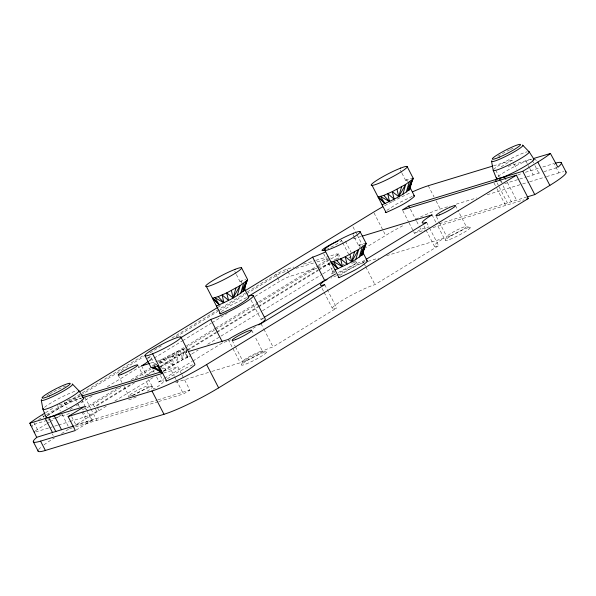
<?xml version="1.0" encoding="UTF-8"?>
<svg xmlns="http://www.w3.org/2000/svg" width="596" height="596" viewBox="0 0 596 596"><rect width="100%" height="100%" fill="white"/><g stroke="black" fill="none" stroke-linecap="round" stroke-linejoin="round"><path stroke-width="0.45" stroke-dasharray="2.98 2.23" d="M163.393 370.995L169.316 366.942L182.749 359.679L183.605 349.107L185.818 348.585M128.475 397.145L129.079 395.692M241.559 364.573L243.064 360.938M331.704 273.989L332.903 271.083M445.383 239.965L446.888 236.329M221.235 311.596L231.3 305.122L246.52 297.59M386.841 210.351L396.914 203.877L412.849 196.047M339.772 275.456L349.845 268.975L365.788 261.152M167.401 378.765L177.474 372.284L192.694 364.759M329.975 258.18L330.154 257.934M45.572 412.693L54.296 407.359M217.935 307.32L221.906 304.891M38.613 419.539L45.75 415.174M46.548 414.689L81.466 393.345M82.255 392.861L144.157 355.015M171.931 338.036L246.528 292.427M247.325 291.943L275.896 274.48A8.798 1.013 -27.3 0 1 286.825 269.191L293.865 267.045M46.957 415.837L80.222 395.498M81.019 395.014L143.591 356.758M149.924 352.884L161.807 345.62M176.066 336.904L218.047 311.239M218.836 310.754L245.768 294.297M246.558 293.813L280.448 273.117L287.942 270.808M147.808 357.883L151.742 355.477M35.365 430.826A8.798 1.013 -27.3 0 1 37.459 429.448L46.19 424.106M46.98 423.622L49.364 422.169M50.153 421.685L54.124 419.256M54.914 418.772L61.269 414.89M69.993 409.556L72.377 408.096M76.348 405.675L93.013 395.483M107.295 386.752L140.626 366.376M149.358 361.034L153.321 358.613M154.118 358.129L181.892 341.143M182.681 340.659L211.252 323.196M212.049 322.712L227.128 313.489M254.902 296.51L279.502 281.468A8.798 1.013 -27.3 0 1 290.431 276.186L316.826 268.14M117.703 387.959L89.191 405.392L84.595 406.979M131.172 379.726L150.177 368.105M154.141 365.683L158.096 363.262M158.894 362.778L185.825 346.313M186.615 345.829L215.126 328.396M215.923 327.912L257.904 302.246M258.694 301.762L317.303 265.928M318.1 265.444L329.186 258.664M82.196 409.668A8.798 1.013 -27.3 0 0 93.125 404.379L122.485 386.432M135.18 378.669L151.056 368.961M159.78 363.627L184.387 348.585M185.177 348.101L214.538 330.154M215.335 329.67L335.168 256.407A8.798 1.013 -27.3 0 0 336.978 253.903L338.982 257.785M93.125 404.379L94.324 406.71L131.627 383.906M145.111 375.659L153.843 370.325M160.19 366.443L186.384 350.433M187.174 349.949L215.745 332.479M216.534 331.994L257.8 306.769M258.597 306.284L318.115 269.899M318.912 269.407L330.02 262.62M333.991 260.191L336.368 258.738L335.168 256.407M134.696 382.729L96.604 406.018L94.324 406.71M147.391 374.966L155.333 370.116M160.883 366.719L187.07 350.709M187.867 350.225L216.437 332.754M217.227 332.27L257.703 307.529M258.493 307.044L318.018 270.659M318.808 270.174L329.916 263.38M336.271 259.498L338.647 258.038L337.127 258.508M61.567 433.568L68.704 429.202M71.721 416.79L75.863 424.829L106.945 405.824M114.879 400.974L152.971 377.685M163.289 371.382L191.063 354.397M191.86 353.912L198.207 350.031M207.728 344.212L261.696 311.216M262.486 310.732L322.004 274.346M322.801 273.862L332.322 268.036M348.764 257.986L351.081 256.571M364.193 248.554L385.642 235.442A44 5.059 -27.3 0 1 403.894 225.154M501.184 166.828L512.106 160.153L513.804 163.446M163.498 373.089L171.454 370.667L177.824 366.771L181.556 374.005M76.117 430.059L91.709 420.523L87.463 412.298M158.402 382.066L163.766 378.78M164.556 378.304L192.076 361.474M192.866 360.997L222.748 342.73A26.395 3.032 -27.3 0 0 230.577 339.757M251.013 300.079L260.966 319.359L263.32 317.921M338.483 272.372A26.395 3.032 -27.3 0 1 362.919 261.309L365.281 259.863M413.594 231.635L414.421 233.237L420.791 229.348L428.748 226.92M517.76 175.09L521.925 173.339M158.73 401.51L183.479 393.963L189.848 390.075L184.045 378.825M211.96 371.39L240.248 362.77A26.395 3.032 -27.3 0 1 273.035 346.917L336.733 307.976A26.395 3.032 -27.3 0 1 342.164 300.459A26.395 3.032 -27.3 0 1 374.944 284.612L438.641 245.671A26.395 3.032 -27.3 0 1 444.072 238.154L436.607 223.694M158.469 361.265L171.894 353.994L183.605 349.107L187.248 357.593L182.749 359.679L176.394 351.908L178.048 362.04L171.894 353.994L173.466 364.521L158.469 361.265L169.316 366.942M405.556 180.208L412.097 178.092M239.942 281.454L245.746 279.509M358.487 245.314L365.028 243.19M185.959 349.487L187.248 357.593L190.124 356.393M508.165 166.373L531.52 158.938L534.493 164.697M526.924 176.841L541.324 172.386M439.356 223.686L526.097 197.239M59.205 404.885L80.87 398.098M75.573 426.87L157.843 401.786M543.902 171.685L556.776 167.729M493.57 165.807L512.106 160.153M525.404 172.281L539.313 168.042M542.792 166.984L554.094 163.535L558.906 172.855A44 5.059 -27.3 0 1 563.719 171.722M504.723 183.605L526.037 177.109M415.68 219.239A44 5.059 -27.3 0 1 440.288 209.025L450.025 206.052M456.216 204.167L476.577 197.954M487.2 194.721L521.723 184.194M522.61 183.926L528.808 182.033M529.695 181.765L545.623 176.908M546.51 176.632L558.906 172.855M353.376 238.84L361.332 236.418M303.543 264.095L314.979 260.608M315.858 260.34L336.978 253.903M295.854 268.394L313.444 263.03M316.96 261.957L327.517 258.738M414.421 233.237L425.045 230.004M433.016 227.568L524.026 199.824M317.705 267.872L330.907 263.842M337.358 275.27A26.395 3.032 -27.3 0 0 357.444 264.572L364.521 262.411M368.052 261.331L378.661 258.098M386.618 255.677L444.072 238.154M150.43 363.18L154.848 361.832M155.735 361.563L186.675 352.132M67.4 400.438L80.758 396.362M163.572 371.114L177.824 366.771M46.995 420.396L32.042 424.955L32.84 426.512M47.881 420.128L55.793 417.714M56.68 417.446L71.632 412.886M175.716 382.438L211.073 371.658M69.963 421.484L85.802 416.656A8.798 1.013 -27.3 0 0 96.731 411.374L99.011 410.681L97.409 407.567M35.648 431.951L48.85 427.928M49.729 427.66L57.648 425.239M58.527 424.97L69.084 421.752M75.863 424.829L156.904 400.117M157.791 399.849L189.848 390.075M74.835 425.663L91.709 420.523M69.494 428.718L74.709 427.131M470.222 227.478L466.296 226.569L457.966 210.44M352.31 261.324L356.244 262.233M266.397 352.087L262.464 351.186L254.976 336.666M152.412 386.841L148.486 385.932L145.573 380.293M154.327 365.825L152.546 365.311L155.035 363.471L156.584 364.283M160.547 367.62L165.882 369.155L160.458 366.316M162.619 358.837L173.466 364.521L167.193 356.356M535.394 159.05L536.244 160.696M534.917 165.517L538.739 172.922M525.925 160.965L529.322 167.543M529.747 168.363L533.144 174.948M514.229 164.265L516.769 169.204M507.42 182.473L516.538 200.152M495.73 170.165L499.552 177.571M501.243 180.856L502.093 182.503M500.595 181.02L501.422 182.629M503.084 185.84L511.375 201.91M497.057 182.845L498.71 186.056M499.128 186.861L507.42 202.931M494.002 182.935L496.49 187.755M496.9 188.559L505.609 205.434M455.471 205.598L457.549 209.636M428.256 185.721L434.067 196.971M436.138 200.986L440.288 209.025M436.399 216.571L438.894 221.414M439.312 222.219L446.806 236.739M432.048 214.851L436.19 222.889M400.341 170.113L401.548 172.445M401.942 173.22L406.353 181.765M426.617 222.368L429.105 227.188M429.515 227.992L438.641 245.671M423.994 226.1L425.656 229.311M426.065 230.116L434.365 246.185M410.428 209.256L416.232 220.505M416.649 221.31L419.547 226.934M419.964 227.739L420.791 229.348M402.814 210.738L408.618 221.988M409.035 222.792L413.177 230.831M374.027 212.943L385.642 235.442M352.996 226.86L355.074 230.875M355.484 231.68L356.728 234.086M357.146 234.891L362.539 245.343M352.877 234.437L354.076 236.768M354.478 237.543L359.686 247.645M362.919 261.309L363.746 262.91M364.163 263.715L365.408 266.129M365.825 266.933L374.944 284.612M345.419 241.268L351.223 252.518M355.372 260.549L357.444 264.572M341.486 240.352L342.32 241.969M342.737 242.773L348.563 254.067M338.237 253.665L340.241 257.554M323.658 253.747L332.821 271.493M324.701 284.672L326.772 288.688M327.189 289.492L336.733 307.976M322.078 288.404L323.74 291.623M324.157 292.42L332.449 308.497M286.825 269.191L287.622 270.748M288.024 271.523L290.431 276.186M275.896 274.48L277.095 276.812M277.498 277.587L279.502 281.468M234.735 271.359L235.934 273.691M236.336 274.465L240.747 283.011M261.003 323.613L263.492 328.433M263.909 329.238L273.035 346.917M251.639 330.206L253.307 333.44M232.149 340.376L235.07 346.023M235.48 346.835L242.974 361.347M228.216 339.467L240.248 362.77M181.974 374.802L183.628 378.02M171.454 370.667L174.36 376.292M174.77 377.089L176.014 379.503M176.431 380.308L183.479 393.963M151.302 357.846L155.035 365.08M160.428 375.525L163.326 381.149M152.829 369.617L154.491 372.828M156.562 376.843L159.05 381.671A26.395 3.032 -27.3 0 1 153.619 389.181L148.642 379.54M141.595 365.877L146.154 374.713M137.661 364.961L143.07 375.45M118.172 375.13L122.329 383.198M123.998 386.424L128.997 396.102M95.129 408.267L96.731 411.374M84.826 397.078L90.629 408.327M91.046 409.132L96.85 420.381M81.704 399.707L92.901 421.402M84.915 407.366L87.038 411.478M82.993 411.218L85.802 416.656M75.707 399.856L76.534 401.466M78.195 404.677L79.439 407.09M81.928 411.91L87.731 423.16M64.256 402.33L67.154 407.955M57.469 405.414L60.375 411.039M62.029 414.257L68.249 426.311M42.398 414.63L44.052 417.848M52.351 433.918L53.178 435.527M33.853 422.452L37.459 429.448M407.403 181.407L406.666 179.746L407.247 181.393M360.334 246.513L359.604 244.852L360.178 246.498M242.155 283.487L241.06 280.992L241.924 283.465M180.387 350.239L182.749 359.679M186.228 349.517L187.248 357.593M384.711 205.709A44 5.059 -27.3 0 1 391.863 201.858M392.593 201.478A44 5.059 -27.3 0 1 411.024 192.501M498.122 176.453A21.121 2.429 -27.3 0 1 514.81 166.388A21.121 2.429 -27.3 0 1 531.99 159.154M493.577 169.562A20.242 2.324 -27.3 0 1 508.805 159.765A20.242 2.324 -27.3 0 1 527.281 151.794M497.861 156.286A17.597 2.026 -27.3 0 1 509.669 149.872M510.355 149.544A17.597 2.026 -27.3 0 1 513.692 148.002M38.576 449.667A44 5.059 -27.3 0 1 41.556 446.739M43.97 444.862A44 5.059 -27.3 0 1 54.422 437.933M336.517 275.665A26.395 3.032 -27.3 0 1 330.974 278.094M255.535 326.876A26.395 3.032 -27.3 0 1 251.735 329.119M260.966 319.359A26.395 3.032 -27.3 0 1 263.849 318.681M351.722 263.298A14.08 1.617 -27.3 0 1 354.411 264.304A14.08 1.617 -27.3 0 1 338.588 273.02M332.352 273.78A14.08 1.617 -27.3 0 1 335.205 271.761M132.647 395.573A14.08 1.617 -27.3 0 1 150.132 387.117A14.08 1.617 -27.3 0 1 147.234 391.125M136.298 396.936A14.08 1.617 -27.3 0 1 128.207 399.946M340.905 240.285A10.996 1.266 -27.3 0 1 338.431 243.079A10.996 1.266 -27.3 0 1 327.696 248.785M147.026 358.367A26.395 3.032 -27.3 0 1 149.313 360.595M47.859 415.375A21.121 2.429 -27.3 0 1 64.547 405.302A21.121 2.429 -27.3 0 1 81.727 398.076M44.566 407.292A20.242 2.324 -27.3 0 1 60.561 397.644A20.242 2.324 -27.3 0 1 77.018 390.715M46.913 395.632A17.597 2.026 -27.3 0 1 49.073 394.314M49.841 393.867A17.597 2.026 -27.3 0 1 53.126 392.019M53.811 391.654A17.597 2.026 -27.3 0 1 65.731 385.94M334.602 271.277A10.996 1.266 -27.3 0 1 333.648 270.346M342.246 265.153A10.996 1.266 -27.3 0 1 344.168 264.199M449.794 239.428A14.08 1.617 -27.3 0 0 470.117 228.007A14.08 1.617 -27.3 0 0 453.34 234.519A14.08 1.617 -27.3 0 0 449.794 239.428M245.969 364.037A14.08 1.617 -27.3 0 0 266.293 352.616A14.08 1.617 -27.3 0 0 249.515 359.135A14.08 1.617 -27.3 0 0 245.969 364.037M246.506 360.52A10.996 1.266 -27.3 0 0 262.382 351.595A10.996 1.266 -27.3 0 0 249.277 356.684A10.996 1.266 -27.3 0 0 246.506 360.52M132.521 395.275A10.996 1.266 -27.3 0 0 148.397 386.35A10.996 1.266 -27.3 0 0 135.292 391.438A10.996 1.266 -27.3 0 0 132.521 395.275M450.33 235.904A10.996 1.266 -27.3 0 0 466.206 226.987A10.996 1.266 -27.3 0 0 453.102 232.075A10.996 1.266 -27.3 0 0 450.33 235.904"/><path stroke-width="0.89" d="M216.467 306.031C226.256 301.636 236.418 297.18 244.569 290.073L246.006 282.02M335.012 269.884C344.801 265.488 354.955 261.033 363.106 253.933L364.231 247.668M382.081 204.778C391.87 200.39 402.024 195.935 410.175 188.828L411.292 182.562M166.038 380.106L165.882 380.874L166.649 380.963C176.438 376.568 186.593 372.113 194.743 365.005L194.899 364.245L180.871 337.06L179.806 336.934A20.242 2.324 -27.3 0 0 152.449 349.614A20.242 2.324 -27.3 0 0 151.503 354.24L155.496 352.571A20.242 2.324 -27.3 0 0 180.871 337.06M219.864 312.945L219.708 313.705L220.475 313.794C230.22 309.339 240.464 304.988 248.577 297.844L248.733 297.084L244.725 289.313L244.643 287.592M244.569 290.073L244.725 289.313M244.844 285.38L243.198 291.422L247.549 279.464L241.536 267.813M363.106 253.933L363.262 253.173L367.27 260.936L367.114 261.696C359.001 268.848 348.764 273.199 339.02 277.654L338.252 277.565M363.381 249.232L361.742 255.282L366.093 243.317L360.081 231.665M385.478 211.699L385.321 212.459L386.089 212.549C395.826 208.093 406.07 203.743 414.183 196.598L414.339 195.838L410.331 188.068L409.564 187.978M410.175 188.828L410.331 188.068M409.981 185.863L408.804 190.176L413.162 178.211L407.15 166.56M235.956 288.047L233.125 297.896L226.674 292.889L218.188 296.637L212.459 298.261L219.35 304.824L214.97 297.769L223.85 302.738L222.174 294.975L228.551 300.377L226.674 292.889L240.106 285.618L247.392 280.224M237.275 295.474L240.106 285.618L233.125 297.896L231.375 290.528M243.54 283.413L240.71 293.262L246.029 281.565L243.198 291.422L247.549 279.464M354.501 251.899L351.67 261.756L345.218 256.742L336.725 260.497L331.004 262.113L337.887 268.684L333.514 261.629L342.387 266.598L340.718 258.828L347.088 264.237L345.218 256.742L358.65 249.478L365.937 244.077M355.819 259.327L358.65 249.478L351.67 261.756L349.919 254.38M362.085 247.265L359.254 257.122L364.573 245.425L361.742 255.282L366.093 243.317M401.57 186.801L398.739 196.65L392.287 191.644L383.794 195.391L378.065 197.015L384.956 203.579L380.583 196.524L389.456 201.493L387.787 193.73L394.157 199.131L392.287 191.644L405.72 184.373L413.006 178.979M402.889 194.229L405.72 184.373L398.739 196.65L396.988 189.282M409.154 182.16L406.323 192.016L411.635 180.32L408.804 190.176L413.162 178.211M555.517 163.125A44 5.059 -27.3 0 1 560.389 162.358L561.223 162.671A44 5.059 -27.3 0 1 557.908 167.252L550.421 153.485L548.275 155.154A44 5.059 -27.3 0 1 537.823 162.075L522.752 171.29L408.767 206.045L402.397 209.934L516.382 175.187L528.406 198.483L218.635 387.869A44 5.059 -27.3 0 1 163.989 414.287L45.37 450.457A44 5.059 -27.3 0 1 39.075 451.634L38.241 451.321L33.428 442.001A44 5.059 -27.3 0 1 36.743 437.419L29.8 423.227L31.946 421.558A44 5.059 -27.3 0 1 42.398 414.63L44.775 413.177M79.722 391.81L217.138 307.804M244.941 290.803L373.61 212.139A44 5.059 -27.3 0 1 382.632 206.864M180.834 337.694L210.716 319.426A26.395 3.032 -27.3 0 0 243.503 303.573A26.395 3.032 -27.3 0 0 248.934 296.063L312.632 257.122A26.395 3.032 -27.3 0 0 325.334 251.966M33.428 442.001L34.263 442.314A44 5.059 -27.3 0 0 40.558 441.137L75.334 430.535L68.115 416.552L84.49 406.539L29.8 423.227M264.11 317.437L324.656 280.418A26.395 3.032 -27.3 0 0 327.04 279.621M366.063 259.387L426.617 222.368A26.395 3.032 -27.3 0 1 432.048 214.851L362.212 236.143M68.115 416.552L151.965 390.983A44 5.059 -27.3 0 0 206.603 364.566L516.382 175.187M526.961 196.978L534.776 194.594L549.855 185.378A44 5.059 -27.3 0 0 566.036 171.991L561.223 162.671M158.633 365.423L154.304 367.024L151.019 367.419L145.007 355.767M37.019 437.203L73.941 425.939M550.421 153.485L533.249 158.588M492.683 166.075L428.256 185.721A44 5.059 -27.3 0 0 412.596 191.8M526.655 199.019L528.406 198.483M149.551 363.448L141.595 365.877A26.395 3.032 -27.3 0 0 148.18 361.481M188.44 351.595L228.216 339.467A26.395 3.032 -27.3 0 1 261.003 323.613L324.701 284.672A26.395 3.032 -27.3 0 1 335.548 273.996M81.652 396.094L160.905 371.926M162.611 373.357L82.457 397.688M413.572 195.749L414.339 195.838M366.503 260.847L367.27 260.936M247.966 296.994L248.733 297.084M161.874 373.103L162.641 373.193L157.515 365.892L161.874 373.103L154.304 367.024L158.514 369.922M151.019 367.419L154.558 368.44M154.699 368.343L152.084 367.546L161.196 371.941M565.388 171.745L566.036 171.991M378.363 197.045L384.956 203.579M331.301 262.151L337.887 268.684M212.757 298.298L219.35 304.824M522.886 145.357L529.241 151.928L534.038 159.296M72.623 384.278L78.985 390.842L83.775 398.21M383.794 195.391L389.456 201.493M336.725 260.497L342.387 266.598M218.188 296.637L223.85 302.738M537.823 162.075L549.855 185.378M522.752 171.29L534.776 194.594M504.514 176.848L505.758 179.262M499.351 178.606L500.178 180.215M495.395 179.627L496.222 181.236M408.767 206.045L409.594 207.646M372.053 185.363L386.089 212.549M324.991 250.469L339.02 277.654M312.632 257.122L324.656 280.418M253.218 295.541L265.242 318.845A26.395 3.032 -27.3 0 1 258.649 324.909M206.447 286.609L220.475 313.794M210.716 319.426L222.33 341.925M206.603 364.566L218.635 387.869M152.613 353.771L166.649 380.963M151.965 390.983L163.989 414.287M54.296 415.74L61.507 429.723M48.701 417.766L55.912 431.75M45.251 418.474L52.463 432.458M40.558 441.137L45.37 450.457M491.558 161.36L493.22 170.329L496.446 178.495M46.183 417.416L42.957 409.243L41.295 400.281M34.389 432.182A8.798 1.013 -27.3 0 1 34.292 431.795M30.783 425.194A8.798 1.013 -27.3 0 1 30.679 424.799M528.697 151.622A20.242 2.324 -27.3 0 1 513.655 162.484A20.242 2.324 -27.3 0 1 493.22 170.329M522.409 145.096A17.597 2.026 -27.3 0 1 507.583 155.452A17.597 2.026 -27.3 0 1 491.871 160.696M533.465 158.976A21.121 2.429 -27.3 0 1 515.667 171.402A21.121 2.429 -27.3 0 1 496.818 177.697M38.241 451.321A44 5.059 -27.3 0 1 38.077 450.665M325.528 249.687A10.996 1.266 -27.3 0 1 323.211 249.068A10.996 1.266 -27.3 0 1 334.997 242.445M335.786 242.088A10.996 1.266 -27.3 0 1 337.954 241.186M83.209 397.897A21.121 2.429 -27.3 0 1 65.411 410.324A21.121 2.429 -27.3 0 1 46.562 416.611M78.441 390.536A20.242 2.324 -27.3 0 1 61.381 402.449A20.242 2.324 -27.3 0 1 43.322 408.483M72.153 384.01A17.597 2.026 -27.3 0 1 57.32 394.366A17.597 2.026 -27.3 0 1 41.608 399.611M400.654 168.094L396.66 169.763A20.242 2.324 -27.3 0 0 371.286 185.274L372.351 185.401A20.242 2.324 -27.3 0 0 399.7 172.721A20.242 2.324 -27.3 0 0 400.654 168.094M235.047 269.34L231.054 271.009A20.242 2.324 -27.3 0 0 205.68 286.52L206.745 286.646A20.242 2.324 -27.3 0 0 234.094 273.966A20.242 2.324 -27.3 0 0 235.047 269.34M353.584 233.2L349.591 234.861A20.242 2.324 -27.3 0 0 324.217 250.38L325.282 250.499A20.242 2.324 -27.3 0 0 352.638 237.826A20.242 2.324 -27.3 0 0 353.584 233.2M499.649 157.031A15.839 1.818 -27.3 0 0 520.517 144.605A15.839 1.818 -27.3 0 0 499.09 153.775A15.839 1.818 -27.3 0 0 499.649 157.031M121.696 374.295A10.996 1.266 -27.3 0 0 137.572 365.378A10.996 1.266 -27.3 0 0 124.467 370.466A10.996 1.266 -27.3 0 0 121.696 374.295M235.681 339.549A10.996 1.266 -27.3 0 0 251.557 330.624A10.996 1.266 -27.3 0 0 238.452 335.712A10.996 1.266 -27.3 0 0 235.681 339.549M439.505 214.933A10.996 1.266 -27.3 0 0 455.381 206.015A10.996 1.266 -27.3 0 0 442.277 211.103A10.996 1.266 -27.3 0 0 439.505 214.933M49.393 395.953A15.839 1.818 -27.3 0 0 70.254 383.526A15.839 1.818 -27.3 0 0 48.835 392.697A15.839 1.818 -27.3 0 0 49.393 395.953"/></g></svg>
